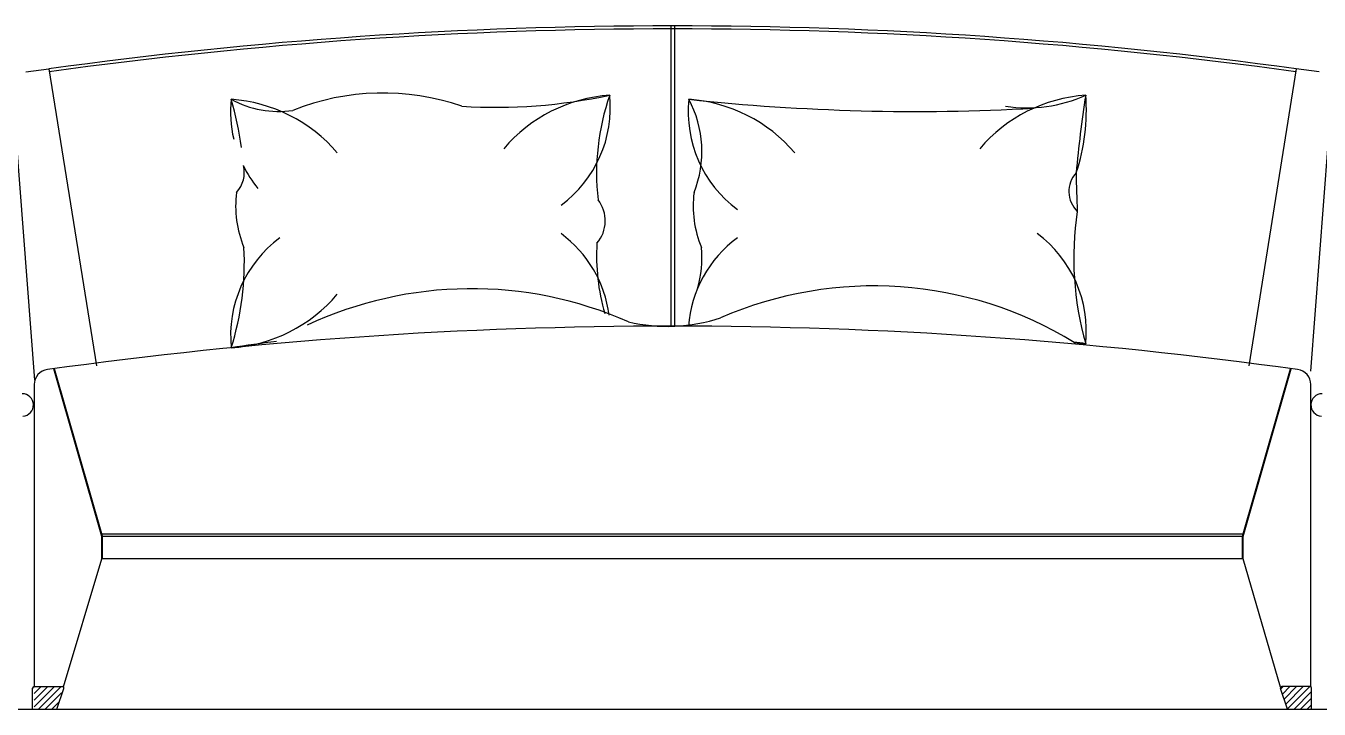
# Model space of a CAD drawing. Header units: millimetres. Extents: x 6388 to 59789, y -18725 to 8137.
# Drawn here: x 56512 to 58233, y -1776 to -866 of the extents above; entities that cross this region are included whole.
import ezdxf

# ---------------------------------------------------------------- set-up
doc = ezdxf.new("R2010")
doc.units = ezdxf.units.MM
doc.styles.get("Standard").update_dxf_attribs({"font": 'arial.ttf'})

# ---------------------------------------------------------------- blocks, each defined once
blk = doc.blocks.new('A$C544B0AC2')
for p, q in [((1543.5, 510.5), (1543.5, 910.5)), ((1548.5, 510.5), (1548.5, 910.5)), ((685, 849.1), (715.4, 853.2)), ((715.4, 853.2), (778.8, 457.6)), ((2375.6, 853.2), (2312.2, 457.6)), ((2406, 849.1), (2375.6, 853.2)), ((696.9, 438.6), (667.4, 827.8)), ((2395, 450.5), (2423.6, 827.8)), ((786, 230.5), (722.3, 453.5)), ((787, 230.6), (723.2, 453.8)), ((2304, 230.6), (2367.8, 453.8)), ((2305, 230.5), (2368.7, 453.5)), ((696, 432.7), (696, 30.5)), ((2395, 30.2), (2395, 432.7)), ((2304, 233.5), (786, 233.5)), ((2304, 230.5), (786, 230.5)), ((786, 200.5), (786, 230.5)), ((787, 200.3), (787, 230.6)), ((2304, 200.3), (2304, 230.6)), ((2305, 200.5), (2305, 230.5)), ((734.9, 30.1), (786, 200.5)), ((2304, 200.5), (786, 200.5)), ((2354.7, 29.8), (2305, 200.5)), ((694, 0.5), (694, 28.5)), ((696, 29.9), (696.6, 30.5)), ((696, 21.1), (705.4, 30.5)), ((696, 12.2), (714.2, 30.5)), ((696, 3.4), (723.1, 30.5)), ((696, 30.5), (733.7, 30.5)), ((701.9, 0.5), (731.9, 30.5)), ((710.8, 0.5), (732.5, 22.2)), ((726.1, 0.5), (735.6, 27.8)), ((2363.9, 0.5), (2354.4, 27.8)), ((2354.7, 26.9), (2358.3, 30.5)), ((2394, 30.5), (2356.3, 30.5)), ((2357, 20.3), (2367.1, 30.5)), ((2359.3, 13.8), (2376, 30.5)), ((2361.6, 7.2), (2384.8, 30.5)), ((2363.9, 0.7), (2393.6, 30.5)), ((2372.5, 0.5), (2396, 24)), ((2396, 0.5), (2396, 28.5)), ((14, 0.5), (3076, 0.5)), ((719.6, 0.5), (728.7, 9.6)), ((2381.3, 0.5), (2396, 15.2)), ((2390.1, 0.5), (2396, 6.3))]:
    blk.add_line(p, q)
for centre, radius, start, end in [((1545.5, -5131.1), 6041.5, 82.10309, 97.89691), ((1545.5, -5131.1), 6037.5, 82.10309, 97.89691), ((1119.3, 796), 161.9, 174.11, 192.9489), ((1021.2, 926.6), 130.2, 241.0908, 278.4042), ((943.9, 609), 204.1, 40.4189, 85.9871), ((544.8, 691), 430.9, 7.6727, 16.3954), ((1160.2, 497.7), 323.2, 71.0183, 111.7974), ((1310.4, 1515.3), 713.4, 266.3716, 282.2562), ((1476.2, 614.5), 204.1, 94.0129, 139.5811), ((1300.8, 801.5), 161.9, 306.5711, 5.89), ((1759.6, 714.6), 315.2, 160.8133, 186.5053), ((1728.2, 796), 161.9, 174.11, 233.4289), ((1869.4, 3613.3), 2816.9, 263.8398, 273.1866), ((1437.3, 743), 147.3, 338.3017, 28.2264), ((1552.8, 609), 204.1, 40.4189, 85.9871), ((2109.6, 614.5), 204.1, 94.0129, 139.5811), ((2016.9, 991.6), 190.4, 261.5028, 294.3374), ((1839.2, 797.1), 257, 341.3058, 4.6952), ((3441.5, 600.4), 1363.6, 170.8108, 175.1902), ((937.4, 714.7), 38.2, 316.7316, 14.6494), ((1119.3, 796), 161.9, 206.2629, 219.0596), ((2110.2, 689.8), 37.2, 137.8287, 225.5264), ((4050.3, 752.8), 1968.2, 181.1124, 182.6095), ((1104.2, 670.1), 140.1, 172.4632, 202.983), ((1713, 670.1), 140.1, 172.4632, 202.983), ((1410.4, 650.8), 45.6, 319.098, 37.9167), ((2492.4, 600.7), 413, 171.2929, 195.9757), ((1119.3, 498.1), 161.9, 126.5711, 185.89), ((1300.8, 503.7), 161.9, 7.6359, 53.4289), ((1719.3, 603.9), 274.9, 176.4446, 196.2046), ((1728.2, 498.1), 161.9, 126.5711, 175.6819), ((1934.3, 503.7), 161.9, 354.11, 53.4289), ((596.4, 595.4), 379.3, 342.521, 3.0199), ((1431.8, 602.7), 152.8, 343.77, 4.7767), ((943.9, 685.2), 204.1, 274.0129, 319.5811), ((1278, 43.5), 516.8, 66.1803, 115.0578), ((1813.3, 54.7), 509.4, 58.4212, 113.5776), ((1538.6, 737.3), 227.1, 256.796, 288.1918), ((1545.5, -5488.5), 5999, 82.02988, 97.97012), ((1158.7, -746.2), 1244, 96.4814, 99.2749), ((1875.9, -985.7), 1489, 81.5237, 82.1415), ((2109.6, 690.7), 204.1, 261.6583, 265.9871), ((716, 432.7), 20, 96.5941, 180), ((2375, 432.7), 20, 0, 83.4059), ((680, 405.5), 15, 273.8226, 90), ((2410, 405.5), 15, 90, 266.1774), ((696, 28.5), 2, 90, 180), ((733.7, 28.5), 2, 340.71, 90), ((2356.3, 28.5), 2, 90, 199.29), ((2394, 28.5), 2, 0, 90)]:
    blk.add_arc(centre, radius, start, end)
at = {"width": 0.8, "flags": 9}
for tag, p, height in [('YSIZE', (1329.9, 1639.1), 0.00875), ('XSIZE', (1329.9, 1639.1), 0.00875), ('YSIZE', (1452.9, 1624.3), 0.00525), ('XSIZE', (1452.9, 1624.3), 0.00525), ('YSIZE', (1329.9, 1320.5), 0.00875), ('XSIZE', (1329.9, 1320.5), 0.00875), ('YSIZE', (1452.9, 1305.7), 0.00525), ('XSIZE', (1452.9, 1305.7), 0.00525)]:
    blk.add_attdef(tag, p, '', height=height, dxfattribs=at)
at = {"text_generation_flag": 4, "width": 0.8, "flags": 9}
for tag, p, height in [('YSIZE', (1761.1, 1639.1), 0.00875), ('XSIZE', (1761.1, 1639.1), 0.00875), ('YSIZE', (1638.1, 1624.3), 0.00525), ('XSIZE', (1638.1, 1624.3), 0.00525), ('YSIZE', (1761.1, 1320.5), 0.00875), ('XSIZE', (1761.1, 1320.5), 0.00875), ('YSIZE', (1638.1, 1305.7), 0.00525), ('XSIZE', (1638.1, 1305.7), 0.00525)]:
    blk.add_attdef(tag, p, '', height=height, rotation=180, dxfattribs=at)

msp = doc.modelspace()

# ---------------------------------------------------------------- block references
msp.add_blockref('A$C544B0AC2', (55826.9, -1776.9))

doc.saveas('drawing.dxf')
